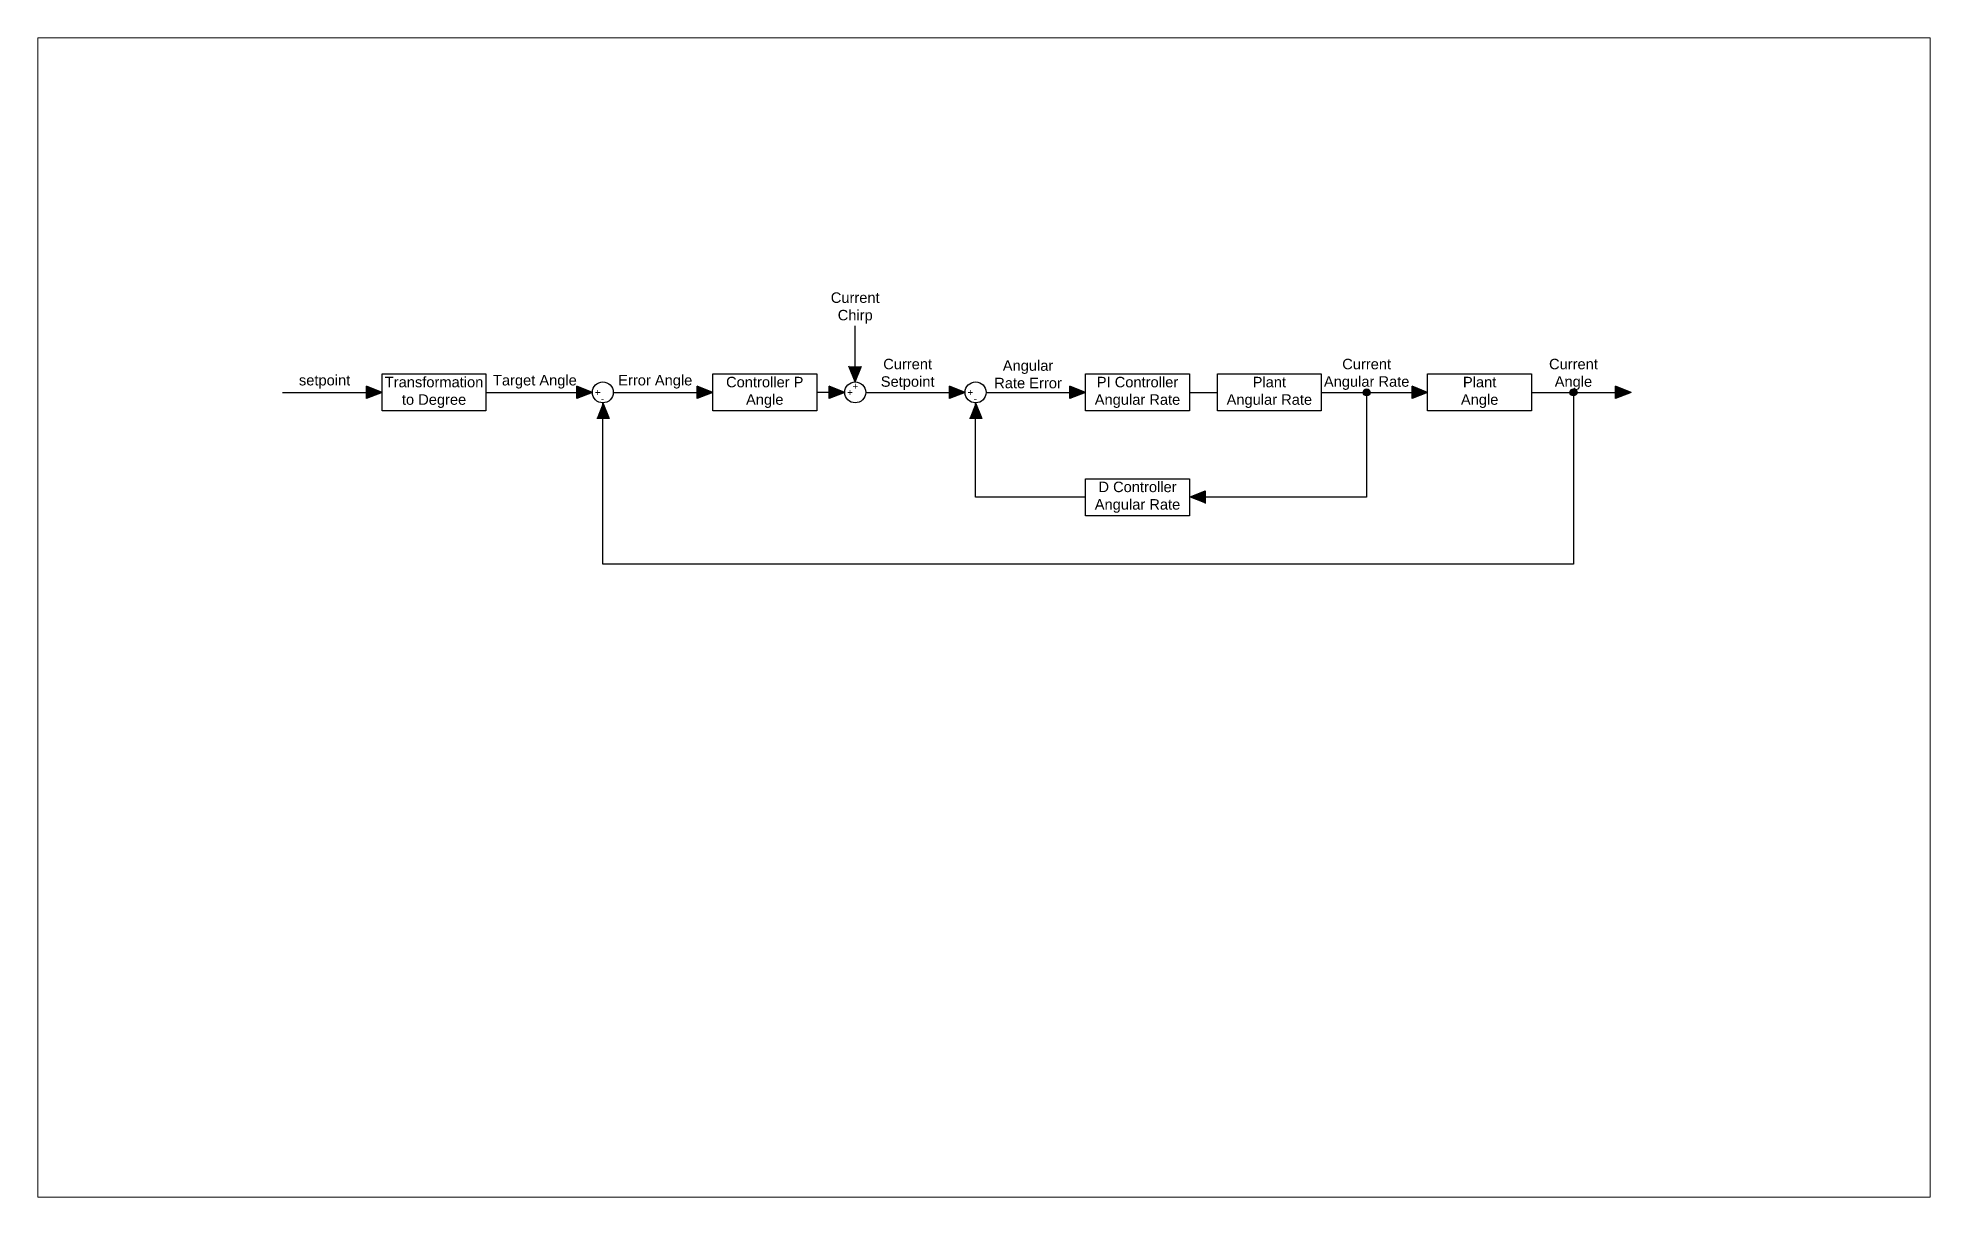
# Paper-space layout 'Layout1' of a CAD drawing. Header units: millimetres. Extents: x 1 to 256, y 20 to 176.
# The model-space entities are those that its viewports show. They can reach past a viewport. Long polylines and large blocks are cut down to what shows.
import ezdxf

# ---------------------------------------------------------------- set-up
doc = ezdxf.new("R2010")
doc.units = ezdxf.units.MM
doc.styles.get("Standard").update_dxf_attribs({"font": 'arial.ttf'})

msp = doc.modelspace()

# ---------------------------------------------------------------- hatches: boundary and pattern name
h = msp.add_hatch(color=256)
h.dxf.hatch_style = 1
h.paths.add_polyline_path([(588, -5893), (544, -5893), (544, -6005)])
h.paths.add_polyline_path([(544, -6005), (544, -5893), (499, -5893)])
h = msp.add_hatch(color=256)
h.dxf.hatch_style = 1
h.paths.add_polyline_path([(-2951, -6035), (-2951, -6080), (-2840, -6080)])
h.paths.add_polyline_path([(-2840, -6080), (-2951, -6080), (-2951, -6124)])
h = msp.add_hatch(color=256)
h.dxf.hatch_style = 1
h.paths.add_polyline_path([(-1447, -6035), (-1447, -6080), (-1336, -6080)])
h.paths.add_polyline_path([(-1336, -6080), (-1447, -6080), (-1447, -6124)])
h = msp.add_hatch(color=256)
h.dxf.hatch_style = 1
h.paths.add_polyline_path([(-586, -6035), (-586, -6080), (-474, -6080)])
h.paths.add_polyline_path([(-474, -6080), (-586, -6080), (-586, -6124)])
h = msp.add_hatch(color=256)
h.dxf.hatch_style = 1
h.paths.add_polyline_path([(357, -6035), (357, -6080), (469, -6080)])
h.paths.add_polyline_path([(469, -6080), (357, -6080), (357, -6124)])
h = msp.add_hatch(color=256)
h.dxf.hatch_style = 1
h.paths.add_polyline_path([(1219, -6035), (1219, -6080), (1330, -6080)])
h.paths.add_polyline_path([(1330, -6080), (1219, -6080), (1219, -6124)])
h = msp.add_hatch(color=256)
h.dxf.hatch_style = 1
h.paths.add_polyline_path([(2080, -6035), (2080, -6080), (2192, -6080)])
h.paths.add_polyline_path([(2192, -6080), (2080, -6080), (2080, -6124)])
h = msp.add_hatch(color=256)
h.dxf.hatch_style = 1
h.paths.add_polyline_path([(4177, -6080), (4227, -6080, 1)])
h.paths.add_polyline_path([(4202, -6080), (4177, -6080, 0.414214), (4202, -6105)])
h.paths.add_polyline_path([(4227, -6080), (4202, -6080), (4202, -6105, 0.414214)])
h = msp.add_hatch(color=256)
h.dxf.hatch_style = 1
h.paths.add_polyline_path([(4527, -6035), (4527, -6080), (4638, -6080)])
h.paths.add_polyline_path([(4638, -6080), (4527, -6080), (4527, -6124)])
h = msp.add_hatch(color=256)
h.dxf.hatch_style = 1
h.paths.add_polyline_path([(5656, -6080), (5706, -6080, 1)])
h.paths.add_polyline_path([(5681, -6080), (5656, -6080, 0.414214), (5681, -6105)])
h.paths.add_polyline_path([(5706, -6080), (5681, -6080), (5681, -6105, 0.414214)])
h = msp.add_hatch(color=256)
h.dxf.hatch_style = 1
h.paths.add_polyline_path([(5981, -6035), (5981, -6080), (6093, -6080)])
h.paths.add_polyline_path([(6093, -6080), (5981, -6080), (5981, -6124)])
h = msp.add_hatch(color=256)
h.dxf.hatch_style = 1
h.paths.add_polyline_path([(-1305, -6266), (-1261, -6266), (-1261, -6155)])
h.paths.add_polyline_path([(-1261, -6155), (-1261, -6266), (-1216, -6266)])
h = msp.add_hatch(color=256)
h.dxf.hatch_style = 1
h.paths.add_polyline_path([(1361, -6266), (1405, -6266), (1405, -6155)])
h.paths.add_polyline_path([(1405, -6155), (1405, -6266), (1449, -6266)])
h = msp.add_hatch(color=256)
h.dxf.hatch_style = 1
h.paths.add_polyline_path([(3046, -6874), (3046, -6830), (2934, -6830)])
h.paths.add_polyline_path([(2934, -6830), (3046, -6830), (3046, -6785)])

# ---------------------------------------------------------------- linework, layer by layer
for points in [[(544, -6005), (544, -5605)], [(544, -6005), (499, -5893)], [(544, -6005), (588, -5893)], [(-3551, -6080), (-2951, -6080)], [(-2840, -6080), (-2951, -6035)], [(-2951, -6124), (-2951, -6035)], [(-2840, -6080), (-2951, -6124)], [(-2097, -6080), (-1447, -6080)], [(-1336, -6080), (-1447, -6035)], [(-1447, -6124), (-1447, -6035)], [(-1336, -6080), (-1447, -6124)], [(5681, -6080), (5681, -7308), (-1261, -7308), (-1261, -6155)], [(-1186, -6080), (-586, -6080)], [(-586, -6124), (-586, -6035)], [(-474, -6080), (-586, -6035)], [(-474, -6080), (-586, -6124)], [(469, -6080), (269, -6080)], [(357, -6124), (357, -6035)], [(469, -6080), (357, -6035)], [(469, -6080), (357, -6124)], [(619, -6080), (1219, -6080)], [(1219, -6124), (1219, -6035)], [(1330, -6080), (1219, -6035)], [(1330, -6080), (1219, -6124)], [(1480, -6080), (2080, -6080)], [(2080, -6124), (2080, -6035)], [(2192, -6080), (2080, -6035)], [(2192, -6080), (2080, -6124)], [(2934, -6080), (3134, -6080)], [(4202, -6080), (4202, -6830), (2934, -6830)], [(3877, -6080), (4527, -6080)], [(4527, -6124), (4527, -6035)], [(4638, -6080), (4527, -6035)], [(4638, -6080), (4527, -6124)], [(5381, -6080), (5981, -6080)], [(5981, -6124), (5981, -6035)], [(6093, -6080), (5981, -6035)], [(6093, -6080), (5981, -6124)], [(-1261, -6155), (-1216, -6266)], [(2192, -6830), (1405, -6830), (1405, -6152)], [(1405, -6155), (1449, -6266)], [(-1216, -6266), (-1305, -6266)], [(1449, -6266), (1361, -6266)], [(2934, -6830), (3046, -6785)], [(3046, -6785), (3046, -6874)]]:
    msp.add_lwpolyline(points)
for points in [[(-2840, -5948), (-2097, -5948), (-2097, -6212), (-2840, -6212)], [(-474, -5948), (269, -5948), (269, -6212), (-474, -6212)], [(2192, -5948), (2934, -5948), (2934, -6212), (2192, -6212)], [(3134, -5948), (3877, -5948), (3877, -6212), (3134, -6212)], [(4638, -5948), (5381, -5948), (5381, -6212), (4638, -6212)], [(2192, -6698), (2934, -6698), (2934, -6962), (2192, -6962)]]:
    msp.add_lwpolyline(points, close=True)
for centre, radius in [((-1261, -6080), 75), ((544, -6080), 75), ((1405, -6080), 75), ((4202, -6080), 25), ((5681, -6080), 25)]:
    msp.add_circle(centre, radius)

# ---------------------------------------------------------------- texts
at = {"attachment_point": 5}
for s, width, insert, char_height in [('Current\\PChirp', 349.35, (544, -5476), 75), ('setpoint', 682.21, (-3251, -6004), 75), ('Target Angle', 682.21, (-1747, -6004), 75), ('Error Angle', 682.21, (-886, -6004), 75), ('Current\\PSetpoint', 682.21, (919, -5951), 75), ('Angular\\PRate Error', 682.21, (1780, -5951), 75), ('Current Angular Rate', 682.21, (4202, -5951), 75), ('Current \\PAngle', 682.21, (5681, -5951), 75), ('Transformation to Degree', 682.21, (-2468, -6080), 75), ('+', 223.63, (-1297, -6080), 50), ('Controller P\\PAngle', 682.21, (-103, -6080), 75), ('+', 223.63, (507, -6080), 50), ('+', 223.63, (545, -6035), 50), ('+', 223.63, (1368, -6080), 50), ('PI Controller Angular Rate', 682.21, (2563, -6080), 75), ('Plant\\PAngular Rate', 682.21, (3506, -6080), 75), ('Plant\\PAngle', 682.21, (5010, -6080), 75), ('-', 223.63, (-1263, -6127), 50), ('-', 223.63, (1403, -6127), 50), ('D Controller Angular Rate', 682.21, (2563, -6830), 75)]:
    msp.add_mtext_dynamic_manual_height_columns(s, width=width, gutter_width=12.5, heights=[0], dxfattribs=dict(at, insert=insert, char_height=char_height))

psp = doc.layouts.get("Layout1")

# ---------------------------------------------------------------- viewports
at = {"layer": '0'}
psp.add_viewport(center=(128.5, 97.5), size=(254.58, 156), view_center_point=(1465.28, -7690.38), view_height=8293.4963, dxfattribs=at)

doc.saveas('drawing.dxf')
